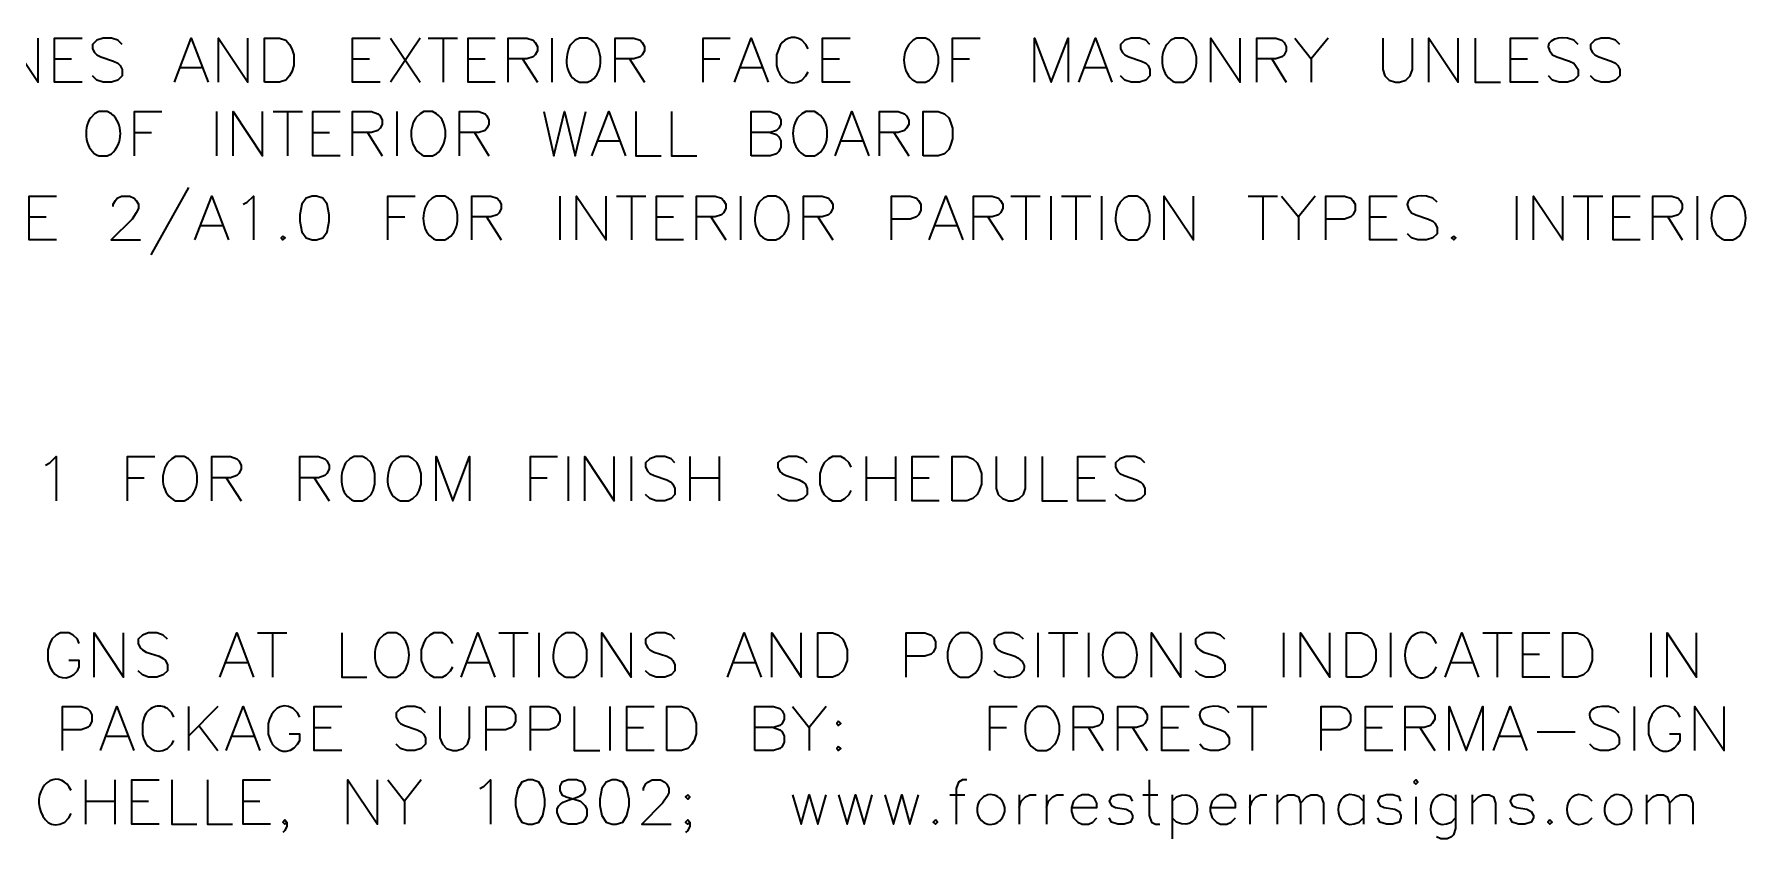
# Model space of a CAD drawing. Header units: inches. Extents: x 5 to 516, y -193 to 129.
# Drawn here: x 121.42 to 136.01, y 13.86 to 20.7 of the extents above; entities that cross this region are included whole.
import ezdxf

# ---------------------------------------------------------------- set-up
doc = ezdxf.new("R2010")
doc.units = ezdxf.units.IN
doc.header["$MEASUREMENT"] = 0
doc.layers.add('PDF_Geometry', color=7, linetype='Continuous')

msp = doc.modelspace()

# ---------------------------------------------------------------- linework, layer by layer
at = {"layer": 'PDF_Geometry', "lineweight": 35}
for points in [[(121.2036391, 20.2943351), (121.2036391, 20.6676685), (121.4536391, 20.2943351), (121.4536391, 20.6676685)], [(121.8269735, 20.2943351), (121.5936402, 20.2943351), (121.5936402, 20.6676685), (121.8269735, 20.6676685)], [(122.166974, 20.614334), (122.1303073, 20.6510006), (122.076974, 20.6676673), (122.006974, 20.6676673), (121.9536406, 20.6510006), (121.916974, 20.614334), (121.916974, 20.5776673), (121.9336406, 20.544334), (121.9536406, 20.524334), (121.986974, 20.5076673), (122.0936406, 20.4710006), (122.1303073, 20.454334), (122.1503073, 20.434334), (122.166974, 20.4010006), (122.166974, 20.3476673), (122.1303073, 20.3110006), (122.076974, 20.294334), (122.006974, 20.294334), (121.9536406, 20.3110006), (121.916974, 20.3476673)], [(122.6136395, 20.2943351), (122.7569728, 20.6676685), (122.9003061, 20.2943351)], [(122.9869729, 20.2943351), (122.9869729, 20.6676685), (123.2369729, 20.2943351), (123.2369729, 20.6676685)], [(124.3636389, 20.2943351), (124.1303056, 20.2943351), (124.1303056, 20.6676685), (124.3636389, 20.6676685)], [(124.4536393, 20.6676668), (124.7036393, 20.2943335)], [(124.7036393, 20.6676668), (124.4536393, 20.2943335)], [(124.7736399, 20.6676668), (125.0236399, 20.6676668)], [(124.9003065, 20.6676668), (124.9003065, 20.2943335)], [(125.3436397, 20.2943351), (125.1136397, 20.2943351), (125.1136397, 20.6676685), (125.3436397, 20.6676685)], [(125.4536394, 20.2943351), (125.4536394, 20.6676685), (125.6136394, 20.6676685), (125.6669728, 20.6510018), (125.6836394, 20.6310018), (125.7036394, 20.5976685), (125.7036394, 20.5610018), (125.6836394, 20.5243351), (125.6669728, 20.5076685), (125.6136394, 20.4910018), (125.4536394, 20.4910018)], [(125.8269728, 20.6676668), (125.8269728, 20.2943335)], [(126.1669735, 20.6510002), (126.1303069, 20.6676668), (126.0603069, 20.6676668), (126.0236402, 20.6510002), (125.9869735, 20.6143335)], [(126.3636398, 20.2943351), (126.3636398, 20.6676685), (126.5236398, 20.6676685), (126.5769731, 20.6510018), (126.5936398, 20.6310018), (126.6136398, 20.5976685), (126.6136398, 20.5610018), (126.5936398, 20.5243351), (126.5769731, 20.5076685), (126.5236398, 20.4910018), (126.3636398, 20.4910018)], [(127.1136398, 20.2943351), (127.1136398, 20.6676685), (127.3436398, 20.6676685)], [(127.3803058, 20.2943351), (127.5236392, 20.6676685), (127.6669725, 20.2943351)], [(127.7569741, 20.5776671), (127.7369741, 20.5243338), (127.7369741, 20.4343338)], [(128.0069742, 20.5776671), (127.9869742, 20.6143338), (127.9536408, 20.6510004)], [(128.3636392, 20.2943351), (128.1303059, 20.2943351), (128.1303059, 20.6676685), (128.3636392, 20.6676685)], [(129.0403072, 20.6510002), (129.0069738, 20.6676668), (128.9336405, 20.6676668), (128.9003072, 20.6510002), (128.8636405, 20.6143335)], [(129.2369734, 20.2943351), (129.2369734, 20.6676685), (129.4703067, 20.6676685)], [(129.9336406, 20.2943351), (129.9336406, 20.6676685), (130.0769739, 20.2943351), (130.2203073, 20.6676685), (130.2203073, 20.2943351)], [(130.3103072, 20.2943351), (130.4536406, 20.6676685), (130.5936406, 20.2943351)], [(130.9169747, 20.614334), (130.880308, 20.6510006), (130.8269747, 20.6676673), (130.7569747, 20.6676673), (130.7036413, 20.6510006), (130.6669747, 20.614334), (130.6669747, 20.5776673), (130.6836413, 20.544334), (130.7036413, 20.524334), (130.7369747, 20.5076673), (130.8436413, 20.4710006), (130.880308, 20.454334), (130.900308, 20.434334), (130.9169747, 20.4010006), (130.9169747, 20.3476673), (130.880308, 20.3110006), (130.8269747, 20.294334), (130.7569747, 20.294334), (130.7036413, 20.3110006), (130.6669747, 20.3476673)], [(131.2369728, 20.6510002), (131.2036395, 20.6676668), (131.1303061, 20.6676668), (131.0936395, 20.6510002), (131.0603061, 20.6143335)], [(131.4336407, 20.2943351), (131.4336407, 20.6676685), (131.6836407, 20.2943351), (131.6836407, 20.6676685)], [(131.8269733, 20.2943351), (131.8269733, 20.6676685), (131.9869733, 20.6676685), (132.0403067, 20.6510018), (132.0603067, 20.6310018), (132.0769733, 20.5976685), (132.0769733, 20.5610018), (132.0603067, 20.5243351), (132.0403067, 20.5076685), (131.9869733, 20.4910018), (131.8269733, 20.4910018)], [(132.1503071, 20.6676668), (132.2903071, 20.4910002), (132.2903071, 20.2943335)], [(132.4336408, 20.6676668), (132.2903074, 20.4910002)], [(132.9003071, 20.6676668), (132.9003071, 20.4010002), (132.9169738, 20.3476668), (132.9536405, 20.3110001), (133.0069738, 20.2943335), (133.0403072, 20.2943335), (133.0936405, 20.3110001), (133.1303072, 20.3476668), (133.1503072, 20.4010002), (133.1503072, 20.6676668)], [(133.2903074, 20.2943351), (133.2903074, 20.6676685), (133.5403074, 20.2943351), (133.5403074, 20.6676685)], [(133.6836409, 20.6676668), (133.6836409, 20.2943335), (133.9003076, 20.2943335)], [(134.2203071, 20.2943351), (133.9869738, 20.2943351), (133.9869738, 20.6676685), (134.2203071, 20.6676685)], [(134.5603075, 20.614334), (134.5236409, 20.6510006), (134.4703075, 20.6676673)], [(134.9169741, 20.614334), (134.8803075, 20.6510006), (134.8269741, 20.6676673), (134.7569741, 20.6676673), (134.7036408, 20.6510006), (134.6669741, 20.614334), (134.6669741, 20.5776673), (134.6836408, 20.544334), (134.7036408, 20.524334), (134.7369741, 20.5076673), (134.8436408, 20.4710006), (134.8803075, 20.454334), (134.9003075, 20.434334), (134.9169741, 20.4010006), (134.9169741, 20.3476673), (134.8803075, 20.3110006), (134.8269741, 20.294334), (134.7569741, 20.294334), (134.7036408, 20.3110006), (134.6669741, 20.3476673)], [(121.5936402, 20.4910006), (121.7369735, 20.4910006)], [(124.1303056, 20.4910006), (124.2736389, 20.4910006)], [(125.1136397, 20.4910006), (125.256973, 20.4910006)], [(125.5769728, 20.4910006), (125.7036395, 20.2943339)], [(126.4869732, 20.4910006), (126.6136398, 20.2943339)], [(127.1136398, 20.4910006), (127.2569732, 20.4910006)], [(128.1303059, 20.4910006), (128.2736392, 20.4910006)], [(129.2369734, 20.4910006), (129.3803067, 20.4910006)], [(131.9536399, 20.4910006), (132.0769733, 20.2943339)], [(133.9869738, 20.4910006), (134.1303071, 20.4910006)], [(134.3436409, 20.524334), (134.3803075, 20.5076673), (134.4869742, 20.4710006), (134.5236409, 20.454334), (134.5403075, 20.434334), (134.5603075, 20.4010006), (134.5603075, 20.3476673), (134.5236409, 20.3110006), (134.4703075, 20.294334), (134.4003075, 20.294334), (134.3436409, 20.3110006), (134.3103075, 20.3476673)], [(122.666974, 20.4176668), (122.8436407, 20.4176668)], [(126.0603069, 20.2943335), (126.1303069, 20.2943335), (126.1669735, 20.3110001)], [(127.4336404, 20.4176668), (127.6136404, 20.4176668)], [(127.9536408, 20.3110004), (127.9869742, 20.3476671), (128.0069742, 20.3810004)], [(128.9336405, 20.2943335), (129.0069738, 20.2943335), (129.0403072, 20.3110001)], [(130.3636401, 20.4176668), (130.5403068, 20.4176668)], [(131.1303061, 20.2943335), (131.2036395, 20.2943335), (131.2369728, 20.3110001)], [(122.0769718, 20.0243351), (122.0403051, 20.0443351), (121.9703051, 20.0443351), (121.9336384, 20.0243351), (121.9003051, 19.9910017)], [(122.2736397, 19.6676668), (122.2736397, 20.0443335), (122.506973, 20.0443335)], [(122.9703052, 20.0443351), (122.9703052, 19.6676684)], [(123.1136395, 19.6676668), (123.1136395, 20.0443335), (123.3636395, 19.6676668), (123.3636395, 20.0443335)], [(123.4536392, 20.0443351), (123.7036393, 20.0443351)], [(123.5769727, 20.0443351), (123.5769727, 19.6676684)], [(124.0236392, 19.6676668), (123.7903058, 19.6676668), (123.7903058, 20.0443335), (124.0236392, 20.0443335)], [(124.1303056, 19.6676668), (124.1303056, 20.0443335), (124.2903056, 20.0443335), (124.3436389, 20.0243335), (124.3636389, 20.0076668), (124.3803056, 19.9710001), (124.3803056, 19.9343335), (124.3636389, 19.9010001), (124.3436389, 19.8810001), (124.2903056, 19.8643334), (124.1303056, 19.8643334)], [(124.5069739, 20.0443351), (124.5069739, 19.6676684)], [(124.8436397, 20.0243351), (124.8103064, 20.0443351), (124.736973, 20.0443351), (124.7036397, 20.0243351), (124.666973, 19.9910017)], [(125.0403059, 19.6676668), (125.0403059, 20.0443335), (125.2036393, 20.0443335), (125.2569726, 20.0243335), (125.2736393, 20.0076668), (125.2903059, 19.9710001), (125.2903059, 19.9343335), (125.2736393, 19.9010001), (125.2569726, 19.8810001), (125.2036393, 19.8643334), (125.0403059, 19.8643334)], [(125.756974, 20.0443351), (125.8436407, 19.6676684), (125.9336407, 20.0443351), (126.0236407, 19.6676684), (126.1136407, 20.0443351)], [(126.1669743, 19.6676668), (126.3103076, 20.0443335), (126.453641, 19.6676668)], [(126.540306, 20.0443351), (126.540306, 19.6676684), (126.7569727, 19.6676684)], [(126.8436406, 20.0443351), (126.8436406, 19.6676684), (127.0603073, 19.6676684)], [(127.5236401, 19.6676668), (127.5236401, 20.0443335), (127.6836401, 20.0443335), (127.7369735, 20.0243335), (127.7569735, 20.0076668), (127.7736401, 19.9710001), (127.7736401, 19.9343335), (127.7569735, 19.9010001), (127.7369735, 19.8810001), (127.6836401, 19.8643334), (127.5236401, 19.8643334)], [(128.09364, 20.0243351), (128.0603066, 20.0443351), (127.9869733, 20.0443351), (127.9536399, 20.0243351), (127.9169733, 19.9910017)], [(128.2369733, 19.6676668), (128.3803066, 20.0443335), (128.52364, 19.6676668)], [(128.6136399, 19.6676668), (128.6136399, 20.0443335), (128.7736399, 20.0443335), (128.8269733, 20.0243335), (128.84364, 20.0076668), (128.86364, 19.9710001), (128.86364, 19.9343335), (128.84364, 19.9010001), (128.8269733, 19.8810001), (128.7736399, 19.8643334), (128.6136399, 19.8643334)], [(122.2736397, 19.8643339), (122.416973, 19.8643339)], [(123.7903058, 19.8643339), (123.9336392, 19.8643339)], [(124.2569739, 19.8643339), (124.3803072, 19.6676672)], [(125.1669742, 19.8643339), (125.2903076, 19.6676672)], [(127.6836404, 19.8643339), (127.7369737, 19.8476673), (127.7569737, 19.8276673), (127.7736404, 19.7943339), (127.7736404, 19.7410006), (127.7569737, 19.7043339), (127.7369737, 19.6843339), (127.6836404, 19.6676672), (127.5236404, 19.6676672)], [(128.7369733, 19.8643339), (128.86364, 19.6676672)], [(126.2203055, 19.7943351), (126.4003055, 19.7943351)], [(128.2903062, 19.7943351), (128.4703062, 19.7943351)], [(121.9703051, 19.6676684), (122.0403051, 19.6676684), (122.0769718, 19.6843351)], [(124.736973, 19.6676684), (124.8103064, 19.6676684), (124.8436397, 19.6843351)], [(127.9869733, 19.6676684), (128.0603066, 19.6676684), (128.09364, 19.6843351)], [(121.6103055, 18.9510021), (121.3769721, 18.9510021), (121.3769721, 19.3243354), (121.6103055, 19.3243354)], [(122.090307, 19.2343341), (122.090307, 19.2543341), (122.110307, 19.2876674), (122.1269737, 19.3076674), (122.1636404, 19.3243341), (122.2336404, 19.3243341), (122.270307, 19.3076674), (122.2869737, 19.2876674), (122.3069737, 19.2543341), (122.3069737, 19.2176674), (122.2869737, 19.1810007), (122.2536404, 19.1276674), (122.0736404, 18.9510007), (122.3236404, 18.9510007)], [(122.7336397, 19.3976676), (122.4136396, 18.8243342)], [(122.7869725, 18.9510021), (122.9303059, 19.3243354), (123.0736392, 18.9510021)], [(123.1969728, 19.2543333), (123.2336395, 19.2709999), (123.2869728, 19.3243333), (123.2869728, 18.9509999)], [(124.4303069, 18.9510021), (124.4303069, 19.3243354), (124.6636403, 19.3243354)], [(124.9469739, 19.3076671), (124.9136406, 19.3243338), (124.8403072, 19.3243338), (124.8069739, 19.3076671), (124.7703072, 19.2710005)], [(125.1436401, 18.9510021), (125.1436401, 19.3243354), (125.3069735, 19.3243354), (125.3603068, 19.3076688), (125.3769735, 19.2876688), (125.3936401, 19.2543354), (125.3936401, 19.2176688), (125.3769735, 19.1810021), (125.3603068, 19.1643354), (125.3069735, 19.1476688), (125.1436401, 19.1476688)], [(125.8936402, 19.3243338), (125.8936402, 18.9510004)], [(126.0369728, 18.9510021), (126.0369728, 19.3243354), (126.2869728, 18.9510021), (126.2869728, 19.3243354)], [(126.3769725, 19.3243338), (126.6269726, 19.3243338)], [(126.5036408, 19.3243338), (126.5036408, 18.9510004)], [(126.9469723, 18.9510021), (126.7169723, 18.9510021), (126.7169723, 19.3243354), (126.9469723, 19.3243354)], [(127.0569721, 18.9510021), (127.0569721, 19.3243354), (127.2169721, 19.3243354), (127.2703054, 19.3076688), (127.2869721, 19.2876688), (127.3069721, 19.2543354), (127.3069721, 19.2176688), (127.2869721, 19.1810021), (127.2703054, 19.1643354), (127.2169721, 19.1476688), (127.0569721, 19.1476688)], [(127.4303072, 19.3243338), (127.4303072, 18.9510004)], [(127.7703079, 19.3076671), (127.7336412, 19.3243338), (127.6636412, 19.3243338), (127.6269745, 19.3076671), (127.5903079, 19.2710005)], [(127.9669724, 18.9510021), (127.9669724, 19.3243354), (128.1269724, 19.3243354), (128.1803058, 19.3076688), (128.1969724, 19.2876688), (128.2169724, 19.2543354), (128.2169724, 19.2176688), (128.1969724, 19.1810021), (128.1803058, 19.1643354), (128.1269724, 19.1476688), (127.9669724, 19.1476688)], [(128.7169725, 18.9510021), (128.7169725, 19.3243354), (128.8769725, 19.3243354), (128.9303058, 19.3076688), (128.9469725, 19.2876688), (128.9669725, 19.2543354), (128.9669725, 19.2010021), (128.9469725, 19.1643354), (128.9303058, 19.1476688), (128.8769725, 19.1276688), (128.7169725, 19.1276688)], [(129.036973, 18.9510021), (129.1803064, 19.3243354), (129.3236397, 18.9510021)], [(129.4136414, 18.9510021), (129.4136414, 19.3243354), (129.5736414, 19.3243354), (129.6269747, 19.3076688), (129.6436414, 19.2876688), (129.6636414, 19.2543354), (129.6636414, 19.2176688), (129.6436414, 19.1810021), (129.6269747, 19.1643354), (129.5736414, 19.1476688), (129.4136414, 19.1476688)], [(129.7336402, 19.3243338), (129.9836402, 19.3243338)], [(129.8603068, 19.3243338), (129.8603068, 18.9510004)], [(130.07364, 19.3243338), (130.07364, 18.9510004)], [(130.1636414, 19.3243338), (130.4136414, 19.3243338)], [(130.2869731, 19.3243338), (130.2869731, 18.9510004)], [(130.5036412, 19.3243338), (130.5036412, 18.9510004)], [(130.840307, 19.3076671), (130.8069736, 19.3243338), (130.7336403, 19.3243338), (130.6969736, 19.3076671), (130.6636403, 19.2710005)], [(131.0369732, 18.9510021), (131.0369732, 19.3243354), (131.2869732, 18.9510021), (131.2869732, 19.3243354)], [(131.7536413, 19.3243338), (132.0036413, 19.3243338)], [(131.876973, 19.3243338), (131.876973, 18.9510004)], [(132.0369733, 19.3243338), (132.1803066, 19.1476671), (132.1803066, 18.9510004)], [(132.3236402, 19.3243338), (132.1803068, 19.1476671)], [(132.4136416, 18.9510021), (132.4136416, 19.3243354), (132.5736416, 19.3243354), (132.6269749, 19.3076688), (132.6436416, 19.2876688), (132.6636416, 19.2543354), (132.6636416, 19.2010021), (132.6436416, 19.1643354), (132.6269749, 19.1476688), (132.5736416, 19.1276688), (132.4136416, 19.1276688)], [(133.0203067, 18.9510021), (132.7869733, 18.9510021), (132.7869733, 19.3243354), (133.0203067, 19.3243354)], [(133.3603071, 19.2710009), (133.3236404, 19.3076676), (133.2703071, 19.3243343)], [(134.0369734, 19.3243338), (134.0369734, 18.9510004)], [(134.1803069, 18.9510021), (134.1803069, 19.3243354), (134.4303069, 18.9510021), (134.4303069, 19.3243354)], [(134.5203075, 19.3243338), (134.7703075, 19.3243338)], [(134.6436409, 19.3243338), (134.6436409, 18.9510004)], [(135.0903073, 18.9510021), (134.8603072, 18.9510021), (134.8603072, 19.3243354), (135.0903073, 19.3243354)], [(135.1969738, 18.9510021), (135.1969738, 19.3243354), (135.3603071, 19.3243354), (135.4136405, 19.3076688), (135.4303071, 19.2876688), (135.4469738, 19.2543354), (135.4469738, 19.2176688), (135.4303071, 19.1810021), (135.4136405, 19.1643354), (135.3603071, 19.1476688), (135.1969738, 19.1476688)], [(135.5736404, 19.3243338), (135.5736404, 18.9510004)], [(135.9136403, 19.3076671), (135.8769736, 19.3243338), (135.8069736, 19.3243338), (135.7703069, 19.3076671), (135.7336403, 19.2710005)], [(121.3769721, 19.1476675), (121.5203055, 19.1476675)], [(124.4303069, 19.1476675), (124.5736403, 19.1476675)], [(125.2703067, 19.1476675), (125.3936401, 18.9510009)], [(126.7169723, 19.1476675), (126.8603056, 19.1476675)], [(127.1803072, 19.1476675), (127.3069738, 18.9510009)], [(128.0903075, 19.1476675), (128.2169742, 18.9510009)], [(129.5369731, 19.1476675), (129.6636397, 18.9510009)], [(132.7869733, 19.1476675), (132.9303067, 19.1476675)], [(133.1436404, 19.1810009), (133.1803071, 19.1643343), (133.2869738, 19.1276676), (133.3236404, 19.1110009), (133.3403071, 19.0943343), (133.3603071, 19.0576676), (133.3603071, 19.0043343), (133.3236404, 18.9676676), (133.2703071, 18.9510009), (133.1969738, 18.9510009), (133.1436404, 18.9676676), (133.1103071, 19.0043343)], [(134.8603072, 19.1476675), (135.0036406, 19.1476675)], [(135.3236404, 19.1476675), (135.4469737, 18.9510009)], [(122.8403071, 19.0743338), (123.0203071, 19.0743338)], [(129.0903076, 19.0743338), (129.2703076, 19.0743338)], [(124.8403072, 18.9510004), (124.9136406, 18.9510004), (124.9469739, 18.9676671)], [(127.6636412, 18.9510004), (127.7336412, 18.9510004), (127.7703079, 18.9676671)], [(130.7336403, 18.9510004), (130.8069736, 18.9510004), (130.840307, 18.9676671)], [(135.8069736, 18.9510004), (135.8769736, 18.9510004), (135.9136403, 18.9676671)], [(121.5169732, 17.0343353), (121.5536399, 17.0543353), (121.6069732, 17.1076686), (121.6069732, 16.7310019)], [(122.2136387, 16.7310007), (122.2136387, 17.1076674), (122.4469721, 17.1076674)], [(122.7336391, 17.0876673), (122.6969724, 17.1076673), (122.623639, 17.1076673), (122.5903057, 17.0876673), (122.553639, 17.054334)], [(122.9303068, 16.7310007), (122.9303068, 17.1076674), (123.0903068, 17.1076674), (123.1436402, 17.0876674), (123.1603068, 17.0710007), (123.1803068, 17.034334), (123.1803068, 17.0010007), (123.1603068, 16.964334), (123.1436402, 16.9476674), (123.0903068, 16.9276674), (122.9303068, 16.9276674)], [(123.6803069, 16.7310007), (123.6803069, 17.1076674), (123.8403069, 17.1076674), (123.8936402, 17.0876674), (123.9103069, 17.0710007), (123.9303069, 17.034334), (123.9303069, 17.0010007), (123.9103069, 16.964334), (123.8936402, 16.9476674), (123.8403069, 16.9276674), (123.6803069, 16.9276674)], [(124.14364, 16.7310006), (124.2136401, 16.7310006), (124.2503067, 16.7510006), (124.2869734, 16.7843339), (124.3036401, 16.8210006), (124.3203067, 16.874334), (124.3203067, 16.964334), (124.3036401, 17.0176673), (124.2869734, 17.054334), (124.2503067, 17.0876673), (124.2136401, 17.1076673), (124.14364, 17.1076673), (124.1069734, 17.0876673), (124.0703067, 17.054334)], [(124.5369727, 16.7310006), (124.6069727, 16.7310006), (124.6436393, 16.7510006), (124.680306, 16.7843339), (124.6969727, 16.8210006), (124.7136393, 16.874334), (124.7136393, 16.964334), (124.6969727, 17.0176673), (124.680306, 17.054334), (124.6436393, 17.0876673), (124.6069727, 17.1076673), (124.5369727, 17.1076673), (124.500306, 17.0876673), (124.4636393, 17.054334)], [(124.8403072, 16.7310007), (124.8403072, 17.1076674), (124.9836406, 16.7310007), (125.1236406, 17.1076674), (125.1236406, 16.7310007)], [(125.6436402, 16.7310007), (125.6436402, 17.1076674), (125.8736402, 17.1076674)], [(125.963639, 17.1076673), (125.963639, 16.7310006)], [(126.1069733, 16.7310007), (126.1069733, 17.1076674), (126.3569734, 16.7310007), (126.3569734, 17.1076674)], [(126.5003077, 17.1076673), (126.5003077, 16.7310006)], [(126.8736394, 17.0543344), (126.8403061, 17.0876678), (126.7869727, 17.1076678), (126.7136394, 17.1076678), (126.660306, 17.0876678), (126.6236394, 17.0543344), (126.6236394, 17.0176678), (126.6436394, 16.9810011), (126.660306, 16.9643344), (126.6969727, 16.9476678), (126.8036394, 16.9110011), (126.8403061, 16.8910011), (126.8569727, 16.8743344), (126.8736394, 16.8376678), (126.8736394, 16.7843344), (126.8403061, 16.7510011), (126.7869727, 16.7310011), (126.7136394, 16.7310011), (126.660306, 16.7510011), (126.6236394, 16.7843344)], [(127.0003077, 17.1076673), (127.0003077, 16.7310006)], [(127.2503077, 17.1076673), (127.2503077, 16.7310006)], [(128.0003078, 17.0543344), (127.9636411, 17.0876678), (127.9103078, 17.1076678), (127.8403078, 17.1076678), (127.7869744, 17.0876678), (127.7503078, 17.0543344), (127.7503078, 17.0176678), (127.7669744, 16.9810011), (127.7869744, 16.9643344), (127.8203078, 16.9476678), (127.9303078, 16.9110011), (127.9636411, 16.8910011), (127.9836411, 16.8743344), (128.0003078, 16.8376678), (128.0003078, 16.7843344), (127.9636411, 16.7510011), (127.9103078, 16.7310011), (127.8403078, 16.7310011), (127.7869744, 16.7510011), (127.7503078, 16.7843344)], [(128.3736395, 17.0176676), (128.3569728, 17.0543342), (128.3203062, 17.0876676), (128.2869728, 17.1076676), (128.2136395, 17.1076676), (128.1803062, 17.0876676), (128.1436395, 17.0543342), (128.1236395, 17.0176676), (128.1069728, 16.9643342), (128.1069728, 16.8743342), (128.1236395, 16.8210009), (128.1436395, 16.7843342), (128.1803062, 16.7510009), (128.2136395, 16.7310009), (128.2869728, 16.7310009), (128.3203062, 16.7510009), (128.3569728, 16.7843342), (128.3736395, 16.8210009)], [(128.5003078, 17.1076673), (128.5003078, 16.7310006)], [(128.7503078, 17.1076673), (128.7503078, 16.7310006)], [(129.1236404, 16.7310007), (128.8936404, 16.7310007), (128.8936404, 17.1076674), (129.1236404, 17.1076674)], [(129.6069736, 17.1076673), (129.6069736, 16.8376673), (129.6236403, 16.7843339), (129.660307, 16.7510006), (129.7136403, 16.7310006), (129.750307, 16.7310006), (129.8036403, 16.7510006), (129.840307, 16.7843339), (129.8569736, 16.8376673), (129.8569736, 17.1076673)], [(130.0003079, 17.1076673), (130.0003079, 16.7310006), (130.2136413, 16.7310006)], [(130.5369725, 16.7310007), (130.3036391, 16.7310007), (130.3036391, 17.1076674), (130.5369725, 17.1076674)], [(130.8736397, 17.0543344), (130.8403064, 17.0876678), (130.786973, 17.1076678), (130.7136397, 17.1076678), (130.6603064, 17.0876678), (130.6236397, 17.0543344), (130.6236397, 17.0176678), (130.6436397, 16.9810011), (130.6603064, 16.9643344), (130.696973, 16.9476678), (130.8036397, 16.9110011), (130.8403064, 16.8910011), (130.856973, 16.8743344), (130.8736397, 16.8376678), (130.8736397, 16.7843344), (130.8403064, 16.7510011), (130.786973, 16.7310011), (130.7136397, 16.7310011), (130.6603064, 16.7510011), (130.6236397, 16.7843344)], [(122.2136387, 16.927667), (122.3569721, 16.927667)], [(123.0536385, 16.927667), (123.1803052, 16.7310003)], [(123.8036386, 16.927667), (123.9303053, 16.7310003)], [(125.6436402, 16.927667), (125.7869735, 16.927667)], [(127.0003077, 16.927667), (127.2503077, 16.927667)], [(128.5003078, 16.927667), (128.7503078, 16.927667)], [(128.8936404, 16.927667), (129.0369738, 16.927667)], [(130.3036391, 16.927667), (130.4469725, 16.927667)], [(122.623639, 16.7310006), (122.6969724, 16.7310006), (122.7336391, 16.7510006)], [(121.8036384, 15.5176674), (121.7869718, 15.5543341), (121.7503051, 15.5876675), (121.7136384, 15.6076675), (121.6436384, 15.6076675), (121.6069718, 15.5876675), (121.5703051, 15.5543341), (121.5536384, 15.5176674), (121.5369718, 15.4643341), (121.5369718, 15.3743341), (121.5536384, 15.3210008)], [(121.9303067, 15.2310006), (121.9303067, 15.6076673), (122.1803068, 15.2310006), (122.1803068, 15.6076673)], [(122.5536385, 15.5543343), (122.5169718, 15.5876677), (122.4636385, 15.6076677), (122.3936385, 15.6076677), (122.3403051, 15.5876677), (122.3036385, 15.5543343), (122.3036385, 15.5176677), (122.3203051, 15.481001), (122.3403051, 15.4643343), (122.3736385, 15.4443343), (122.4836385, 15.411001), (122.5169718, 15.391001), (122.5369718, 15.3743343), (122.5536385, 15.3376676), (122.5536385, 15.2843343), (122.5169718, 15.251001), (122.4636385, 15.231001), (122.3936385, 15.231001), (122.3403051, 15.251001), (122.3036385, 15.2843343)], [(123.0003074, 15.2310006), (123.1436407, 15.6076673), (123.2869741, 15.2310006)], [(123.3203062, 15.6076672), (123.5703063, 15.6076672)], [(123.4469729, 15.6076672), (123.4469729, 15.2310005)], [(124.0369726, 15.6076672), (124.0369726, 15.2310005), (124.250306, 15.2310005)], [(124.5369736, 15.5876672), (124.5003069, 15.6076672), (124.4303069, 15.6076672), (124.3936403, 15.5876672), (124.3569736, 15.5543338)], [(124.9836398, 15.5176674), (124.9636398, 15.5543341), (124.9303065, 15.5876675), (124.8936398, 15.6076675), (124.8203065, 15.6076675), (124.7869732, 15.5876675), (124.7503065, 15.5543341), (124.7336398, 15.5176674), (124.7136398, 15.4643341), (124.7136398, 15.3743341), (124.7336398, 15.3210008), (124.7503065, 15.2843341), (124.7869732, 15.2510008), (124.8203065, 15.2310008), (124.8936398, 15.2310008), (124.9303065, 15.2510008), (124.9636398, 15.2843341), (124.9836398, 15.3210008)], [(125.0536387, 15.2310006), (125.196972, 15.6076673), (125.3403054, 15.2310006)], [(125.3736393, 15.6076672), (125.6236393, 15.6076672)], [(125.5003076, 15.6076672), (125.5003076, 15.2310005)], [(125.713639, 15.6076672), (125.713639, 15.2310005)], [(125.9469731, 15.2310005), (126.0169731, 15.2310005), (126.0536397, 15.2510005), (126.0903064, 15.2843338), (126.1069731, 15.3210005), (126.1236397, 15.3743338), (126.1236397, 15.4643338), (126.1069731, 15.5176672), (126.0903064, 15.5543338), (126.0536397, 15.5876672), (126.0169731, 15.6076672), (125.9469731, 15.6076672), (125.9103064, 15.5876672), (125.8736397, 15.5543338)], [(126.2503076, 15.2310006), (126.2503076, 15.6076673), (126.5003077, 15.2310006), (126.5003077, 15.6076673)], [(126.8736394, 15.5543343), (126.8403061, 15.5876677), (126.7869727, 15.6076677), (126.7136394, 15.6076677), (126.660306, 15.5876677), (126.6236394, 15.5543343), (126.6236394, 15.5176677), (126.6436394, 15.481001), (126.660306, 15.4643343), (126.6969727, 15.4443343), (126.8036394, 15.411001), (126.8403061, 15.391001), (126.8569727, 15.3743343), (126.8736394, 15.3376676), (126.8736394, 15.2843343), (126.8403061, 15.251001), (126.7869727, 15.231001), (126.7136394, 15.231001), (126.660306, 15.251001), (126.6236394, 15.2843343)], [(127.3203066, 15.2310006), (127.4636399, 15.6076673), (127.6069733, 15.2310006)], [(127.6969732, 15.2310006), (127.6969732, 15.6076673), (127.9469732, 15.2310006), (127.9469732, 15.6076673)], [(128.8403076, 15.2310006), (128.8403076, 15.6076673), (129.0003076, 15.6076673), (129.0536409, 15.5876673), (129.0703076, 15.5710006), (129.0903076, 15.5343339), (129.0903076, 15.4810006), (129.0703076, 15.4443339), (129.0536409, 15.4276672), (129.0003076, 15.4110006), (128.8403076, 15.4110006)], [(129.4103057, 15.5876672), (129.373639, 15.6076672), (129.303639, 15.6076672), (129.2669724, 15.5876672), (129.233639, 15.5543338)], [(129.8403076, 15.5543343), (129.803641, 15.5876677), (129.7503076, 15.6076677), (129.6803076, 15.6076677), (129.623641, 15.5876677), (129.5903076, 15.5543343), (129.5903076, 15.5176677), (129.6069743, 15.481001), (129.623641, 15.4643343), (129.6603076, 15.4443343), (129.7669743, 15.411001)], [(129.9636394, 15.6076672), (129.9636394, 15.2310005)], [(130.0536391, 15.6076672), (130.3036391, 15.6076672)], [(130.1803074, 15.6076672), (130.1803074, 15.2310005)], [(130.3936405, 15.6076672), (130.3936405, 15.2310005)], [(130.7336397, 15.5876672), (130.696973, 15.6076672), (130.6236397, 15.6076672), (130.5903064, 15.5876672), (130.5536397, 15.5543338)], [(130.9303075, 15.2310006), (130.9303075, 15.6076673), (131.1803075, 15.2310006), (131.1803075, 15.6076673)], [(131.5536392, 15.5543343), (131.5169725, 15.5876677), (131.4636392, 15.6076677), (131.3936392, 15.6076677), (131.3403059, 15.5876677), (131.3036392, 15.5543343), (131.3036392, 15.5176677), (131.3203059, 15.481001), (131.3403059, 15.4643343), (131.3736392, 15.4443343), (131.4836392, 15.411001), (131.5169725, 15.391001), (131.5369726, 15.3743343), (131.5536392, 15.3376676), (131.5536392, 15.2843343), (131.5169725, 15.251001), (131.4636392, 15.231001), (131.3936392, 15.231001), (131.3403059, 15.251001), (131.3036392, 15.2843343)], [(132.0536393, 15.6076672), (132.0536393, 15.2310005)], [(132.1969736, 15.2310006), (132.1969736, 15.6076673), (132.4469736, 15.2310006), (132.4469736, 15.6076673)], [(132.9636405, 15.6076672), (132.9636405, 15.2310005)], [(133.4303068, 15.2310006), (133.5703068, 15.6076673), (133.7136402, 15.2310006)], [(133.7503074, 15.6076672), (134.0003074, 15.6076672)], [(133.8736408, 15.6076672), (133.8736408, 15.2310005)], [(134.3203072, 15.2310006), (134.0903071, 15.2310006), (134.0903071, 15.6076673), (134.3203072, 15.6076673)], [(135.180307, 15.6076672), (135.180307, 15.2310005)], [(135.3203072, 15.2310006), (135.3203072, 15.6076673), (135.5703072, 15.2310006), (135.5703072, 15.6076673)], [(121.7869718, 15.2843341), (121.8036384, 15.3210008), (121.8036384, 15.3743341), (121.7136384, 15.3743341)], [(123.0536385, 15.3576672), (123.2336386, 15.3576672)], [(125.1069733, 15.3576672), (125.2869733, 15.3576672)], [(127.3736394, 15.3576672), (127.5536394, 15.3576672)], [(133.4836405, 15.3576672), (133.6603072, 15.3576672)], [(134.0903071, 15.4276669), (134.2336405, 15.4276669)], [(124.4303069, 15.2310005), (124.5003069, 15.2310005), (124.5369736, 15.2510005)], [(129.303639, 15.2310005), (129.373639, 15.2310005), (129.4103057, 15.2510005)], [(129.6803076, 15.231001), (129.623641, 15.251001), (129.5903076, 15.2843343)], [(130.6236397, 15.2310005), (130.696973, 15.2310005), (130.7336397, 15.2510005)], [(121.6603058, 14.6076671), (121.6603058, 14.9810005), (121.8203059, 14.9810005), (121.8736392, 14.9643338), (121.8936392, 14.9443338), (121.9103059, 14.9110005), (121.9103059, 14.8576671), (121.8936392, 14.8210005), (121.8736392, 14.8043338), (121.8203059, 14.7843338), (121.6603058, 14.7843338)], [(121.9836396, 14.6076671), (122.1236396, 14.9810005), (122.266973, 14.6076671)], [(122.7336397, 14.9810005), (122.7336397, 14.6076672)], [(122.9836397, 14.9810005), (122.7336397, 14.7310005)], [(123.0536385, 14.6076671), (123.1969719, 14.9810005), (123.3403052, 14.6076671)], [(123.6803069, 14.8910008), (123.6603069, 14.9276675), (123.6236402, 14.9643341)], [(124.036972, 14.6076671), (123.8036386, 14.6076671), (123.8036386, 14.9810005), (124.036972, 14.9810005)], [(124.7503075, 14.9276668), (124.7136408, 14.9643335), (124.6603075, 14.9810002), (124.5903075, 14.9810002), (124.5369742, 14.9643335), (124.5003075, 14.9276668), (124.5003075, 14.8910002), (124.5169742, 14.8576668), (124.5369742, 14.8376668), (124.5703075, 14.8210001), (124.6803075, 14.7843335), (124.7136408, 14.7676668), (124.7336408, 14.7476668), (124.7503075, 14.7143335), (124.7503075, 14.6610001), (124.7136408, 14.6243335), (124.6603075, 14.6076668), (124.5903075, 14.6076668), (124.5369742, 14.6243335), (124.5003075, 14.6610001)], [(124.8736392, 14.9810005), (124.8736392, 14.7143338), (124.8936392, 14.6610005), (124.9303059, 14.6243338), (124.9836392, 14.6076672), (125.0169726, 14.6076672), (125.0703059, 14.6243338), (125.1069726, 14.6610005), (125.1236392, 14.7143338), (125.1236392, 14.9810005)], [(125.2669735, 14.6076671), (125.2669735, 14.9810005), (125.4303069, 14.9810005), (125.4836402, 14.9643338), (125.5003069, 14.9443338), (125.5169736, 14.9110005), (125.5169736, 14.8576671), (125.5003069, 14.8210005), (125.4836402, 14.8043338), (125.4303069, 14.7843338), (125.2669735, 14.7843338)], [(125.6436402, 14.6076671), (125.6436402, 14.9810005), (125.8036402, 14.9810005), (125.8569735, 14.9643338), (125.8736402, 14.9443338), (125.8936402, 14.9110005), (125.8936402, 14.8576671), (125.8736402, 14.8210005), (125.8569735, 14.8043338), (125.8036402, 14.7843338), (125.6436402, 14.7843338)], [(126.0169736, 14.9810005), (126.0169736, 14.6076672), (126.2336403, 14.6076672)], [(126.3203065, 14.9810005), (126.3203065, 14.6076672)], [(126.6969724, 14.6076671), (126.4636391, 14.6076671), (126.4636391, 14.9810005), (126.6969724, 14.9810005)], [(127.5536389, 14.6076671), (127.5536389, 14.9810005), (127.7136389, 14.9810005), (127.7669722, 14.9643338), (127.7869723, 14.9443338), (127.8036389, 14.9110005), (127.8036389, 14.8743338), (127.7869723, 14.8376671), (127.7669722, 14.8210005), (127.7136389, 14.8043338), (127.5536389, 14.8043338)], [(127.8736395, 14.9810005), (128.0169728, 14.8043339), (128.0169728, 14.6076672)], [(128.1603064, 14.9810005), (128.016973, 14.8043339)], [(129.5536391, 14.6076671), (129.5536391, 14.9810005), (129.7869724, 14.9810005)], [(130.070306, 14.9643339), (130.0369727, 14.9810005), (129.9636394, 14.9810005), (129.930306, 14.9643339), (129.8936394, 14.9276672)], [(130.2669739, 14.6076671), (130.2669739, 14.9810005), (130.4303073, 14.9810005), (130.4836406, 14.9643338), (130.5003073, 14.9443338), (130.516974, 14.9110005), (130.516974, 14.8743338), (130.5003073, 14.8376671), (130.4836406, 14.8210005), (130.4303073, 14.8043338), (130.2669739, 14.8043338)], [(130.6436406, 14.6076671), (130.6436406, 14.9810005), (130.8036406, 14.9810005), (130.8569739, 14.9643338), (130.8736406, 14.9443338), (130.8936406, 14.9110005), (130.8936406, 14.8743338), (130.8736406, 14.8376671), (130.8569739, 14.8210005), (130.8036406, 14.8043338), (130.6436406, 14.8043338)], [(131.2503074, 14.6076671), (131.016974, 14.6076671), (131.016974, 14.9810005), (131.2503074, 14.9810005)], [(131.5903078, 14.9276668), (131.5536411, 14.9643335), (131.5003078, 14.9810002)], [(131.6603066, 14.9810005), (131.9103067, 14.9810005)], [(131.7869732, 14.9810005), (131.7869732, 14.6076672)], [(132.3736398, 14.6076671), (132.3736398, 14.9810005), (132.5369732, 14.9810005), (132.5903065, 14.9643338), (132.6069732, 14.9443338), (132.6236398, 14.9110005), (132.6236398, 14.8576671), (132.6069732, 14.8210005), (132.5903065, 14.8043338), (132.5369732, 14.7843338), (132.3736398, 14.7843338)], [(132.9836407, 14.6076671), (132.7503073, 14.6076671), (132.7503073, 14.9810005), (132.9836407, 14.9810005)], [(133.0903071, 14.6076671), (133.0903071, 14.9810005), (133.2503071, 14.9810005), (133.3036404, 14.9643338), (133.3203071, 14.9443338), (133.3403071, 14.9110005), (133.3403071, 14.8743338), (133.3203071, 14.8376671), (133.3036404, 14.8210005), (133.2503071, 14.8043338), (133.0903071, 14.8043338)], [(133.4636405, 14.6076671), (133.4636405, 14.9810005), (133.6069738, 14.6076671), (133.7503072, 14.9810005), (133.7503072, 14.6076671)], [(133.8403071, 14.6076671), (133.9836405, 14.9810005), (134.1236405, 14.6076671)], [(134.9103069, 14.9276668), (134.8736402, 14.9643335), (134.8203069, 14.9810002)], [(135.0369735, 14.9810005), (135.0369735, 14.6076672)], [(135.430307, 14.8910008), (135.410307, 14.9276675), (135.3736403, 14.9643341)], [(135.5536404, 14.6076671), (135.5536404, 14.9810005), (135.8036404, 14.6076671), (135.8036404, 14.9810005)], [(122.8203062, 14.8210003), (122.9836396, 14.6076669)], [(123.4103069, 14.8376675), (123.4103069, 14.7476675), (123.4303069, 14.6943341)], [(123.6603069, 14.6610008), (123.6803069, 14.6943341), (123.6803069, 14.7476675), (123.5903069, 14.7476675)], [(123.8036386, 14.8043343), (123.9469719, 14.8043343)], [(126.4636391, 14.8043343), (126.6069724, 14.8043343)], [(127.7136392, 14.8043343), (127.7669725, 14.7843343), (127.7869725, 14.7676676), (127.8036392, 14.7310009), (127.8036392, 14.6776676), (127.7869725, 14.6410009), (127.7669725, 14.6243342), (127.7136392, 14.6076676), (127.5536392, 14.6076676)], [(129.5536391, 14.8043343), (129.6969724, 14.8043343)], [(130.3936405, 14.8043343), (130.5169739, 14.6076676)], [(130.766974, 14.8043343), (130.8936407, 14.6076676)], [(131.016974, 14.8043343), (131.1603073, 14.8043343)], [(131.3736411, 14.8376668), (131.4103078, 14.8210001), (131.5169744, 14.7843335), (131.5536411, 14.7676668), (131.5703078, 14.7476668), (131.5903078, 14.7143335), (131.5903078, 14.6610001), (131.5536411, 14.6243335), (131.5003078, 14.6076668), (131.4303078, 14.6076668), (131.3736411, 14.6243335), (131.3403078, 14.6610001)], [(132.7503073, 14.8043343), (132.8936406, 14.8043343)], [(133.2136405, 14.8043343), (133.3403071, 14.6076676)], [(134.2136406, 14.7676674), (134.5369739, 14.7676674)], [(134.6969735, 14.8376668), (134.7336402, 14.8210001), (134.8403069, 14.7843335), (134.8736402, 14.7676668), (134.8936402, 14.7476668), (134.9103069, 14.7143335), (134.9103069, 14.6610001), (134.8736402, 14.6243335), (134.8203069, 14.6076668), (134.7503069, 14.6076668), (134.6969735, 14.6243335), (134.6603069, 14.6610001)], [(135.160307, 14.8376675), (135.160307, 14.7476675), (135.180307, 14.6943341)], [(135.410307, 14.6610008), (135.430307, 14.6943341), (135.430307, 14.7476675), (135.340307, 14.7476675)], [(122.0369725, 14.7310005), (122.2136391, 14.7310005)], [(122.5536397, 14.6243341), (122.5903064, 14.6610008), (122.6069731, 14.6943341)], [(123.1069731, 14.7310005), (123.2869731, 14.7310005)], [(129.9636394, 14.6076672), (130.0369727, 14.6076672), (130.070306, 14.6243338)], [(133.8936408, 14.7310005), (134.0703075, 14.7310005)], [(121.856973, 14.3576671), (121.856973, 13.9810004)], [(122.106973, 14.3576671), (122.106973, 13.9810004)], [(122.4836407, 13.9810005), (122.2503073, 13.9810005), (122.2503073, 14.3576672), (122.4836407, 14.3576672)], [(122.5903071, 14.3576671), (122.5903071, 13.9810004), (122.8036404, 13.9810004)], [(122.8936399, 14.3576671), (122.8936399, 13.9810004), (123.1069733, 13.9810004)], [(123.4303062, 13.9810005), (123.1969728, 13.9810005), (123.1969728, 14.3576672), (123.4303062, 14.3576672)], [(124.0903072, 13.9810005), (124.0903072, 14.3576672), (124.3403072, 13.9810005), (124.3403072, 14.3576672)], [(124.4303069, 14.3576671), (124.570307, 14.1776671), (124.570307, 13.9810004)], [(124.7136389, 14.3576671), (124.5703056, 14.1776671)], [(125.213639, 14.2843342), (125.2503057, 14.3043342), (125.303639, 14.3576675), (125.303639, 13.9810008)], [(126.0903057, 14.3376671), (126.0369724, 14.3576671), (125.963639, 14.3576671), (125.9103057, 14.3376671), (125.893639, 14.3043337), (125.893639, 14.2676671), (125.9103057, 14.2310004), (125.9469724, 14.2143337), (126.0169724, 14.1943337), (126.0703057, 14.1776671), (126.1069724, 14.1410004), (126.1236391, 14.1076671), (126.1236391, 14.0543337), (126.1069724, 14.0176671), (126.0903057, 13.9976671), (126.0369724, 13.9810004), (125.963639, 13.9810004), (125.9103057, 13.9976671)], [(126.6069734, 14.2676673), (126.6069734, 14.284334), (126.62364, 14.3210007), (126.64364, 14.3376674), (126.6803067, 14.3576674), (126.7503067, 14.3576674), (126.7869734, 14.3376674), (126.8036401, 14.3210007), (126.8203067, 14.284334), (126.8203067, 14.2476673), (126.8036401, 14.214334), (126.7669734, 14.1610007), (126.5903067, 13.9810007), (126.8403067, 13.9810007)], [(129.3569736, 14.3576671), (129.3203069, 14.3576671), (129.2869736, 14.3376671), (129.2669736, 14.2843337), (129.2669736, 13.9810004)], [(130.9103066, 14.3576671), (130.9103066, 14.0543337), (130.9303066, 13.9976671), (130.9636399, 13.9810004), (131.0003066, 13.9810004)], [(121.856973, 14.1776668), (122.106973, 14.1776668)], [(122.2503073, 14.1776668), (122.3936407, 14.1776668)], [(123.1969728, 14.1776668), (123.3403062, 14.1776668)], [(127.8736395, 14.2310005), (127.9469728, 13.9810005), (128.0169728, 14.2310005), (128.0903062, 13.9810005), (128.1603062, 14.2310005)], [(128.2669738, 14.2310005), (128.3403071, 13.9810005), (128.4103071, 14.2310005), (128.4836405, 13.9810005), (128.5536405, 14.2310005)], [(128.6603064, 14.2310005), (128.7336397, 13.9810005), (128.8036397, 14.2310005), (128.8736398, 13.9810005), (128.9469731, 14.2310005)], [(129.2136393, 14.2310005), (129.340306, 14.2310005)], [(129.8036391, 14.1243339), (129.8203057, 14.1776672), (129.8569724, 14.2143339), (129.8936391, 14.2310006), (129.9469724, 14.2310006)], [(129.8036391, 14.2310005), (129.8036391, 13.9810005)], [(130.0369731, 14.1243339), (130.0536398, 14.1776672), (130.0903064, 14.2143339), (130.1236398, 14.2310006), (130.1803065, 14.2310006)], [(130.0369731, 14.2310005), (130.0369731, 13.9810005)], [(130.250308, 14.1243339), (130.4636413, 14.1243339), (130.4636413, 14.1610006), (130.4469746, 14.1943339), (130.430308, 14.2143339), (130.3936413, 14.2310006), (130.340308, 14.2310006), (130.3036413, 14.2143339), (130.2669746, 14.1776672), (130.250308, 14.1243339), (130.250308, 14.0876672), (130.2669746, 14.0343339), (130.3036413, 13.9976672), (130.340308, 13.9810006), (130.3936413, 13.9810006), (130.430308, 13.9976672), (130.4636413, 14.0343339)], [(130.766974, 14.1776668), (130.7503073, 14.2143334), (130.696974, 14.2310001), (130.6436406, 14.2310001), (130.5903073, 14.2143334), (130.5703073, 14.1776668), (130.5903073, 14.1410001), (130.6236406, 14.1243334), (130.7136406, 14.1076668), (130.7503073, 14.0876668), (130.766974, 14.0543334), (130.766974, 14.0343334), (130.7503073, 13.9976668), (130.696974, 13.9810001), (130.6436406, 13.9810001), (130.5903073, 13.9976668), (130.5703073, 14.0343334)], [(130.8569737, 14.2310005), (130.9836404, 14.2310005)], [(131.1069737, 14.2310005), (131.1069737, 13.8576671)], [(131.1069737, 14.1776668), (131.1436404, 14.2143334)], [(131.4303075, 14.1243339), (131.6436409, 14.1243339), (131.6436409, 14.1610006), (131.6236409, 14.1943339), (131.6069742, 14.2143339), (131.5703075, 14.2310006), (131.5169742, 14.2310006), (131.4836408, 14.2143339), (131.4469742, 14.1776672), (131.4303075, 14.1243339), (131.4303075, 14.0876672), (131.4469742, 14.0343339), (131.4836408, 13.9976672), (131.5169742, 13.9810006), (131.5703075, 13.9810006), (131.6069742, 13.9976672), (131.6436409, 14.0343339)], [(131.7669741, 14.1243339), (131.7869741, 14.1776672), (131.8203074, 14.2143339), (131.8569741, 14.2310006), (131.9103074, 14.2310006)], [(131.7669741, 14.2310005), (131.7669741, 13.9810005)], [(132.0003081, 14.1610008), (132.0536414, 14.2143341), (132.0903081, 14.2310008), (132.1436414, 14.2310008), (132.1803081, 14.2143341), (132.1969748, 14.1610008), (132.1969748, 13.9810008)], [(132.0003081, 14.2310005), (132.0003081, 13.9810005)], [(132.1969736, 14.1610008), (132.2503069, 14.2143341), (132.2869736, 14.2310008), (132.3403069, 14.2310008), (132.3736402, 14.2143341), (132.3936402, 14.1610008), (132.3936402, 13.9810008)], [(132.7336405, 14.1776668), (132.6969738, 14.2143334)], [(132.7336405, 14.2310005), (132.7336405, 13.9810005)], [(133.0536402, 14.1776668), (133.0369735, 14.2143334), (132.9836402, 14.2310001), (132.9303068, 14.2310001), (132.8736402, 14.2143334), (132.8569735, 14.1776668), (132.8736402, 14.1410001), (132.9103068, 14.1243334), (133.0003068, 14.1076668), (133.0369735, 14.0876668), (133.0536402, 14.0543334), (133.0536402, 14.0343334), (133.0369735, 13.9976668), (132.9836402, 13.9810001), (132.9303068, 13.9810001), (132.8736402, 13.9976668), (132.8569735, 14.0343334)], [(133.1803068, 14.2143336), (133.1803068, 13.9810003)], [(133.5169742, 14.2310005), (133.5169742, 13.9443338), (133.5003075, 13.8910004), (133.4836409, 13.8743338), (133.4469742, 13.8576671), (133.3936409, 13.8576671), (133.3569742, 13.8743338)], [(133.5169742, 14.1776668), (133.4836409, 14.2143334)], [(133.6603068, 14.1610008), (133.7136401, 14.2143341), (133.7503068, 14.2310008), (133.8036401, 14.2310008), (133.8403068, 14.2143341), (133.8569735, 14.1610008), (133.8569735, 13.9810008)], [(133.6603068, 14.2310005), (133.6603068, 13.9810005)], [(134.1803069, 14.1776668), (134.1603069, 14.2143334), (134.1069735, 14.2310001), (134.0536402, 14.2310001), (134.0003069, 14.2143334), (133.9836402, 14.1776668), (134.0003069, 14.1410001), (134.0369735, 14.1243334), (134.1236402, 14.1076668), (134.1603069, 14.0876668), (134.1803069, 14.0543334), (134.1803069, 14.0343334), (134.1603069, 13.9976668), (134.1069735, 13.9810001), (134.0536402, 13.9810001), (134.0003069, 13.9976668), (133.9836402, 14.0343334)], [(134.6803069, 14.1776668), (134.6436402, 14.2143334)], [(135.1436409, 14.1610008), (135.1969743, 14.2143341), (135.2336409, 14.2310008), (135.2869743, 14.2310008), (135.3203076, 14.2143341), (135.3403076, 14.1610008), (135.3403076, 13.9810008)], [(135.1436409, 14.2310005), (135.1436409, 13.9810005)], [(135.3403072, 14.1610008), (135.3936406, 14.2143341), (135.4303072, 14.2310008), (135.4836406, 14.2310008), (135.5169739, 14.2143341), (135.5369739, 14.1610008), (135.5369739, 13.9810008)], [(121.6803062, 13.9976673), (121.7136396, 14.034334), (121.7336396, 14.0710007)], [(123.5703063, 13.9976673), (123.5536396, 13.9810006), (123.5369729, 13.9976673), (123.5536396, 14.0176673), (123.5703063, 13.9976673), (123.5703063, 13.964334), (123.5536396, 13.9276673), (123.5369729, 13.9110006)], [(127.0003077, 13.9976673), (126.983641, 13.9810006), (126.963641, 13.9976673), (126.983641, 14.0176673), (127.0003077, 13.9976673), (127.0003077, 13.964334), (126.983641, 13.9276673), (126.963641, 13.9110006)], [(131.1436404, 13.9976668), (131.1069737, 14.0343334)], [(132.6969738, 13.9976668), (132.7336405, 14.0343334)], [(133.4836409, 13.9976668), (133.5169742, 14.0343334)], [(134.6436402, 13.9976668), (134.6803069, 14.0343334)]]:
    msp.add_lwpolyline(points, dxfattribs=at)
for points in [[(123.3803055, 20.2943351), (123.3803055, 20.6676685), (123.5069722, 20.6676685), (123.5603055, 20.6510018), (123.5936389, 20.6143351), (123.6136389, 20.5776685), (123.6303055, 20.5243351), (123.6303055, 20.4343351), (123.6136389, 20.3810018), (123.5936389, 20.3476684), (123.5603055, 20.3110018), (123.5069722, 20.2943351)], [(128.9869734, 19.6676668), (128.9869734, 20.0443335), (129.11364, 20.0443335), (129.1669734, 20.0243335), (129.20364, 19.9910001), (129.2203067, 19.9543335), (129.2369734, 19.9010001), (129.2369734, 19.8110001), (129.2203067, 19.7576668), (129.20364, 19.7210001), (129.1669734, 19.6843334), (129.11364, 19.6676668)], [(123.7869726, 19.3243338), (123.7336393, 19.3076671), (123.6969726, 19.2543338), (123.6803059, 19.1643338), (123.6803059, 19.1110005), (123.6969726, 19.0210005), (123.7336393, 18.9676671), (123.7869726, 18.9510004), (123.8236393, 18.9510004), (123.8769726, 18.9676671), (123.9136393, 19.0210005), (123.930306, 19.1110005), (123.930306, 19.1643338), (123.9136393, 19.2543338), (123.8769726, 19.3076671), (123.8236393, 19.3243338)], [(123.5369726, 18.9843341), (123.5203059, 18.9676674), (123.5369726, 18.9510007), (123.5569726, 18.9676674)], [(133.5036406, 18.9843341), (133.4836406, 18.9676674), (133.5036406, 18.9510007), (133.5203072, 18.9676674)], [(129.2336402, 16.7310007), (129.2336402, 17.1076674), (129.3569735, 17.1076674), (129.4103069, 17.0876674), (129.4469735, 17.054334), (129.4636402, 17.0176674), (129.4836402, 16.964334), (129.4836402, 16.874334), (129.4636402, 16.8210007), (129.4469735, 16.784334), (129.4103069, 16.7510007), (129.3569735, 16.7310007)], [(128.0903075, 15.2310006), (128.0903075, 15.6076673), (128.2136409, 15.6076673), (128.2669742, 15.5876673), (128.3036409, 15.5543339), (128.3203075, 15.5176672), (128.3403075, 15.4643339), (128.3403075, 15.3743339), (128.3203075, 15.3210006), (128.3036409, 15.2843339), (128.2669742, 15.2510006), (128.2136409, 15.2310006)], [(132.590307, 15.2310006), (132.590307, 15.6076673), (132.7136404, 15.6076673), (132.7669737, 15.5876673), (132.8036404, 15.5543339), (132.820307, 15.5176672), (132.840307, 15.4643339), (132.840307, 15.3743339), (132.820307, 15.3210006), (132.8036404, 15.2843339), (132.7669737, 15.2510006), (132.7136404, 15.2310006)], [(134.4303069, 15.2310006), (134.4303069, 15.6076673), (134.5536402, 15.6076673), (134.6069736, 15.5876673), (134.6436402, 15.5543339), (134.6603069, 15.5176672), (134.6803069, 15.4643339), (134.6803069, 15.3743339), (134.6603069, 15.3210006), (134.6436402, 15.2843339), (134.6069736, 15.2510006), (134.5536402, 15.2310006)], [(126.8036388, 14.6076671), (126.8036388, 14.9810005), (126.9303055, 14.9810005), (126.9836389, 14.9643338), (127.0169722, 14.9276671), (127.0369722, 14.8910005), (127.0536389, 14.8376671), (127.0536389, 14.7476671), (127.0369722, 14.6943338), (127.0169722, 14.6610004), (126.9836389, 14.6243338), (126.9303055, 14.6076671)], [(128.2669738, 14.8576671), (128.2503071, 14.8376671), (128.2669738, 14.8210005), (128.2869738, 14.8376671)], [(128.2669738, 14.6410008), (128.2503071, 14.6243341), (128.2669738, 14.6076674), (128.2869738, 14.6243341)], [(125.6236393, 14.3576671), (125.5703059, 14.3376671), (125.5369726, 14.2843337), (125.5169726, 14.1943337), (125.5169726, 14.1410004), (125.5369726, 14.0543337), (125.5703059, 13.9976671), (125.6236393, 13.9810004), (125.660306, 13.9810004), (125.7136393, 13.9976671), (125.750306, 14.0543337), (125.7669726, 14.1410004), (125.7669726, 14.1943337), (125.750306, 14.2843337), (125.7136393, 14.3376671), (125.660306, 14.3576671)], [(126.3403074, 14.3576671), (126.286974, 14.3376671), (126.2503074, 14.2843337), (126.2336407, 14.1943337), (126.2336407, 14.1410004), (126.2503074, 14.0543337), (126.286974, 13.9976671), (126.3403074, 13.9810004), (126.3736407, 13.9810004), (126.4303074, 13.9976671), (126.4636407, 14.0543337), (126.4836407, 14.1410004), (126.4836407, 14.1943337), (126.4636407, 14.2843337), (126.4303074, 14.3376671), (126.3736407, 14.3576671)], [(133.1603068, 14.337667), (133.1803068, 14.3210004), (133.1969734, 14.337667), (133.1803068, 14.3576671)], [(126.98364, 14.2310005), (126.96364, 14.2143338), (126.98364, 14.1943338), (127.0003067, 14.2143338)], [(129.0903076, 14.0176673), (129.0703076, 13.9976673), (129.0903076, 13.9810007), (129.1069743, 13.9976673)], [(134.3203071, 14.0176673), (134.3036405, 13.9976673), (134.3203071, 13.9810007), (134.3403071, 13.9976673)]]:
    msp.add_lwpolyline(points, close=True, dxfattribs=at)
for points in [[(122.6069731, 14.8910008), (122.5903064, 14.9276675), (122.5536397, 14.9643341, 0.5084788411), (122.356973, 14.8910008), (122.3403064, 14.8376675), (122.3403064, 14.7476675)], [(129.5369731, 13.9810005, 1.1573649951), (129.5369731, 14.2310005), (129.5003064, 14.2143338), (129.4636397, 14.1776671)], [(134.8736409, 13.9810005, 1.1573649951), (134.8736409, 14.2310005), (134.8403075, 14.2143338), (134.8036409, 14.1776671)]]:
    msp.add_lwpolyline(points, format="xyb", dxfattribs=at)
for centre, major_axis, ratio, start_param, end_param in [((133.2317548, 15.4195481), (-0.0004267, 0.1936869), 0.7503995058, 5.2419556818, 10.4601358287), ((121.6062178, 14.1714735), (0.0009203, 0.192135), 0.7649378727, 5.2403962555, 8.1055150413)]:
    msp.add_ellipse(centre, major_axis=major_axis, ratio=ratio, start_param=start_param, end_param=end_param, dxfattribs=at)
for points in [[(125.9869735, 20.6143335), (125.926918, 20.5181113), (125.9350846, 20.3339446), (126.0603069, 20.2943335)], [(126.1669735, 20.3110001), (126.2661402, 20.3811113), (126.263418, 20.5805557), (126.1669735, 20.6510002)], [(127.9536408, 20.6510004), (127.8769186, 20.7003338), (127.7821964, 20.6626671), (127.7569741, 20.5776671)], [(128.8636405, 20.6143335), (128.7939183, 20.5158335), (128.8125849, 20.3395002), (128.9336405, 20.2943335)], [(129.0403072, 20.3110001), (129.1448627, 20.3938335), (129.1403627, 20.5693335), (129.0403072, 20.6510002)], [(131.0603061, 20.6143335), (130.9894728, 20.5184446), (131.0124728, 20.3317779), (131.1303061, 20.2943335)], [(131.2369728, 20.3110001), (131.3415284, 20.3938335), (131.3370839, 20.5692779), (131.2369728, 20.6510002)], [(134.4703075, 20.6676673), (134.3686409, 20.6825007), (134.2443631, 20.6341118), (134.3436409, 20.524334)], [(127.7369741, 20.4343338), (127.7630853, 20.3288338), (127.8410297, 20.2472226), (127.9536408, 20.3110004)], [(122.0769718, 19.6843351), (122.1770829, 19.7647795), (122.1813607, 19.9461129), (122.0769718, 20.0243351)], [(124.8436397, 19.6843351), (124.944473, 19.755224), (124.9479175, 19.9566684), (124.8436397, 20.0243351)], [(128.09364, 19.6843351), (128.1944733, 19.755224), (128.1979177, 19.9566684), (128.09364, 20.0243351)], [(121.9003051, 19.9910017), (121.8289718, 19.8970017), (121.8544162, 19.7025017), (121.9703051, 19.6676684)], [(124.666973, 19.9910017), (124.6004175, 19.8900017), (124.6153063, 19.718224), (124.736973, 19.6676684)], [(127.9169733, 19.9910017), (127.8504177, 19.8900017), (127.8653066, 19.718224), (127.9869733, 19.6676684)], [(124.7703072, 19.2710005), (124.7004739, 19.1635005), (124.7239183, 18.9968893), (124.8403072, 18.9510004)], [(124.9469739, 18.9676671), (125.0507517, 19.0417227), (125.0486406, 19.233056), (124.9469739, 19.3076671)], [(127.5903079, 19.2710005), (127.5306412, 19.1750005), (127.5384745, 18.9906116), (127.6636412, 18.9510004)], [(127.7703079, 18.9676671), (127.8688635, 19.0374449), (127.8668635, 19.2374449), (127.7703079, 19.3076671)], [(130.6636403, 19.2710005), (130.5931403, 19.1766116), (130.6162514, 18.9873338), (130.7336403, 18.9510004)], [(130.840307, 18.9676671), (130.9433625, 19.0486671), (130.9410848, 19.2262227), (130.840307, 19.3076671)], [(133.2703071, 19.3243343), (133.1695849, 19.3405565), (133.0441404, 19.2900009), (133.1436404, 19.1810009)], [(135.7336403, 19.2710005), (135.6673069, 19.171056), (135.6815847, 18.9954449), (135.8069736, 18.9510004)], [(135.9136403, 18.9676671), (136.0133625, 19.0508338), (136.0107514, 19.2245005), (135.9136403, 19.3076671)], [(122.7336391, 16.7510006), (122.8319724, 16.8250006), (122.8319724, 17.0136673), (122.7336391, 17.0876673)], [(122.553639, 17.054334), (122.4864724, 16.9505006), (122.502139, 16.7855006), (122.623639, 16.7310006)], [(124.0703067, 17.054334), (124.0095845, 16.9541117), (124.0189178, 16.7760562), (124.14364, 16.7310006)], [(124.4636393, 17.054334), (124.4029171, 16.9541117), (124.4122504, 16.7760562), (124.5369727, 16.7310006)], [(124.3569736, 15.5543338), (124.2897514, 15.4513894), (124.3051403, 15.2805005), (124.4303069, 15.2310005)], [(124.5369736, 15.2510005), (124.635307, 15.3250005), (124.635307, 15.5136672), (124.5369736, 15.5876672)], [(125.8736397, 15.5543338), (125.8129175, 15.4541116), (125.8222508, 15.276056), (125.9469731, 15.2310005)], [(129.233639, 15.5543338), (129.1638612, 15.4568338), (129.1832501, 15.2766672), (129.303639, 15.2310005)], [(129.4103057, 15.2510005), (129.5126391, 15.3261672), (129.5126391, 15.5125005), (129.4103057, 15.5876672)], [(130.5536397, 15.5543338), (130.4864175, 15.4505005), (130.5021397, 15.2855005), (130.6236397, 15.2310005)], [(130.7336397, 15.2510005), (130.831973, 15.3250005), (130.831973, 15.5136672), (130.7336397, 15.5876672)], [(129.7669743, 15.411001), (129.9199743, 15.3344454), (129.8296965, 15.2061121), (129.6803076, 15.231001)], [(121.5536384, 15.3210008), (121.5911384, 15.2156674), (121.7149718, 15.1915563), (121.7869718, 15.2843341)], [(123.6236402, 14.9643341), (123.5118069, 15.0311119), (123.434418, 14.9403341), (123.4103069, 14.8376675)], [(135.3736403, 14.9643341), (135.261807, 15.0311119), (135.1844181, 14.9403341), (135.160307, 14.8376675)], [(129.8936394, 14.9276672), (129.8239171, 14.8291672), (129.8425838, 14.6528338), (129.9636394, 14.6076672)], [(130.070306, 14.6243338), (130.1748616, 14.7071672), (130.1704172, 14.8826116), (130.070306, 14.9643339)], [(131.5003078, 14.9810002), (131.3986411, 14.9958335), (131.2743633, 14.9475002), (131.3736411, 14.8376668)], [(134.8203069, 14.9810002), (134.723918, 14.9955002), (134.5896402, 14.9461113), (134.6969735, 14.8376668)], [(122.3403064, 14.7476675), (122.3583619, 14.6390008), (122.4471953, 14.5631119), (122.5536397, 14.6243341)], [(123.4303069, 14.6943341), (123.4683069, 14.5908341), (123.5937513, 14.5669452), (123.6603069, 14.6610008)], [(135.180307, 14.6943341), (135.218307, 14.5908341), (135.3437514, 14.5669452), (135.410307, 14.6610008)], [(125.9103057, 13.9976671), (125.7326946, 14.2613893), (126.2148057, 14.1347226), (126.0903057, 14.3376671)], [(131.1436404, 14.2143334), (131.378696, 14.3245001), (131.378696, 13.8875001), (131.1436404, 13.9976668)], [(132.6969738, 14.2143334), (132.4590293, 14.3247779), (132.4590293, 13.8872223), (132.6969738, 13.9976668)], [(133.4836409, 14.2143334), (133.2443075, 14.3259446), (133.2443075, 13.8860556), (133.4836409, 13.9976668)], [(134.6436402, 14.2143334), (134.4056958, 14.3247779), (134.4056958, 13.8872223), (134.6436402, 13.9976668)], [(129.4636397, 14.1776671), (129.4260842, 14.1011116), (129.4464731, 14.0066671), (129.5369731, 13.9810005)], [(134.8036409, 14.1776671), (134.7666964, 14.1006671), (134.7855298, 14.0112227), (134.8736409, 13.9810005)], [(121.4636396, 14.124334), (121.4904173, 14.0166673), (121.5638618, 13.9335562), (121.6803062, 13.9976673)]]:
    msp.add_open_spline(points, degree=3, dxfattribs=at)

doc.saveas('drawing.dxf')
